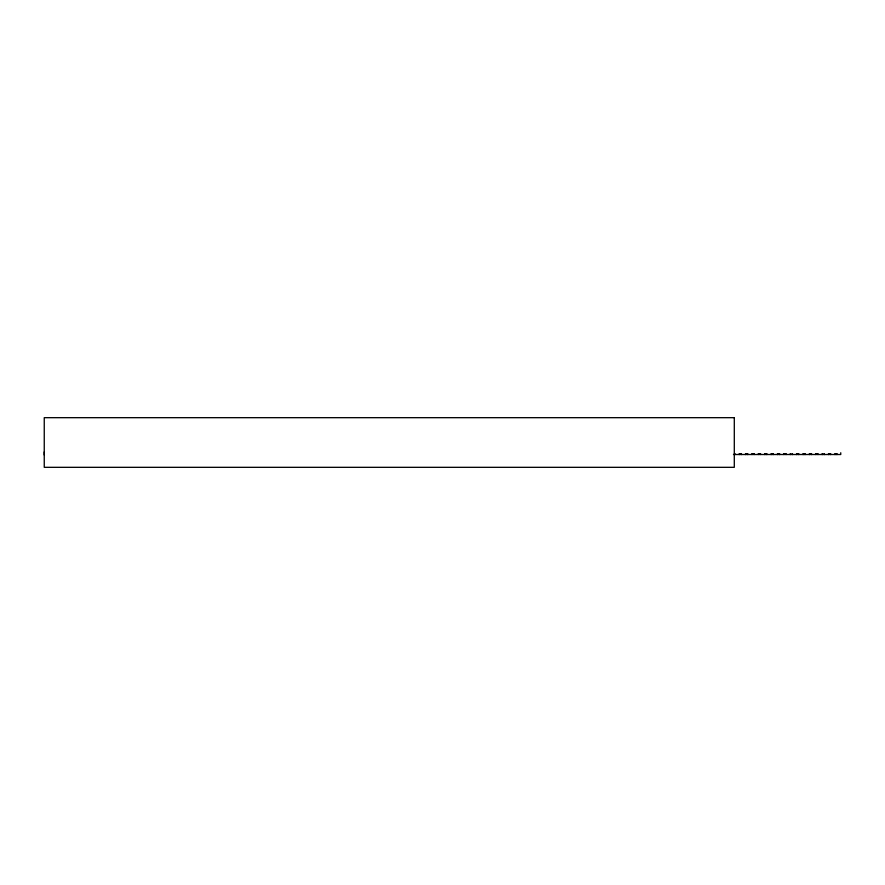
<?xml version="1.0" encoding="UTF-8"?>
<svg xmlns="http://www.w3.org/2000/svg" width="885" height="885" viewBox="0 0 885 885"><rect width="100%" height="100%" fill="white"/><g stroke="black" fill="none" stroke-linecap="round" stroke-linejoin="round"><path stroke-width="1.33" d="M44.25 455.001L44.25 451.925M778.169 453.762L778.966 453.762M803.68 453.762L804.476 453.762M829.19 453.762L829.986 453.762M790.88 454.105L790.515 454.514M791.765 454.105L792.13 454.514M822.762 454.105L822.397 454.514M823.647 454.105L824.012 454.514M751.929 454.27L754.186 454.27M758.301 454.27L760.569 454.27M783.811 454.27L786.079 454.27M815.693 454.27L817.961 454.27M733.488 454.514L840.75 454.514L840.75 452.744M837.099 453.695L837.099 454.514M836.767 454.514L836.402 453.861M835.517 453.861L835.152 454.514M834.832 453.695L834.832 454.514M830.716 453.695L830.716 454.514M830.395 454.514L830.03 453.861M829.145 453.861L828.78 454.514M828.448 453.695L828.448 454.514M824.344 453.695L824.344 454.514M822.077 453.695L822.077 454.514M817.961 454.514L817.961 453.695L815.693 453.695L815.693 454.514M811.589 453.695L811.589 454.514M811.268 454.514L810.892 453.861M810.007 453.861L809.642 454.514M809.321 453.695L809.321 454.514M805.206 453.695L805.206 454.514M804.885 454.514L804.52 453.861M803.635 453.861L803.27 454.514M802.949 453.695L802.949 454.514M798.834 453.695L798.834 454.514M798.513 454.514L798.137 453.861M797.252 453.861L796.887 454.514M796.566 453.695L796.566 454.514M792.451 453.695L792.451 454.514M790.194 453.695L790.194 454.514M786.079 454.514L786.079 453.695L783.811 453.695L783.811 454.514M779.696 453.695L779.696 454.514M779.375 454.514L779.01 453.861M778.125 453.861L777.76 454.514M777.439 453.695L777.439 454.514M773.324 453.695L773.324 454.514M773.003 454.514L772.627 453.861M771.753 453.861L771.377 454.514M771.056 453.695L771.056 454.514M766.941 453.695L766.941 454.514M766.62 454.514L766.255 453.861M765.37 453.861L765.005 454.514M764.684 453.695L764.684 454.514M760.569 454.514L760.569 453.695L758.301 453.695L758.301 454.514M754.186 454.514L754.186 453.695L751.929 453.695L751.929 454.514M747.814 453.695L747.814 454.514M747.493 454.514L747.128 453.861M746.243 453.861L745.867 454.514M745.546 453.695L745.546 454.514M741.431 453.695L741.431 454.514M741.11 454.514L740.745 453.861M739.86 453.861L739.495 454.514M739.174 453.695L739.174 454.514M735.059 453.695L735.059 454.514M734.738 454.514L734.373 453.861M734.296 417.676L44.25 417.676L44.25 467.324L734.296 467.324L734.296 417.676"/></g></svg>
